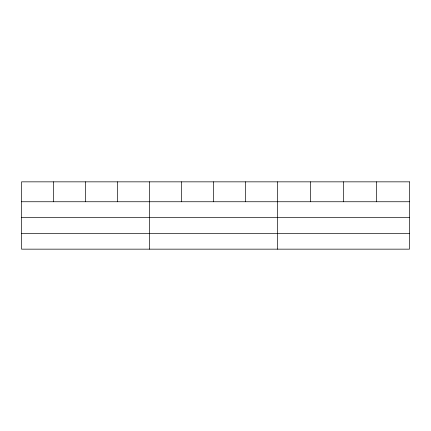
<?xml version="1.0" encoding="UTF-8"?>
<svg xmlns="http://www.w3.org/2000/svg" width="431" height="431" viewBox="0 0 431 431"><rect width="100%" height="100%" fill="white"/><g stroke="black" fill="none" stroke-linecap="round" stroke-linejoin="round"><path stroke-width="0.65" d="M21.55 201.746L409.45 201.746M21.55 217.391L409.45 217.391M21.55 233.51L409.45 233.51M376.478 181.844L376.478 201.746M343.507 181.844L343.507 201.746M310.535 181.844L310.535 201.746M277.564 181.844L277.564 249.156M245.562 181.844L245.562 201.746M213.56 181.844L213.56 201.746M181.559 181.844L181.559 201.746M149.557 181.844L149.557 249.156M117.555 181.844L117.555 201.746M85.553 181.844L85.553 201.746M53.552 181.844L53.552 201.746M409.45 181.844L21.55 181.844L21.55 249.156L409.45 249.156L409.45 181.844"/></g></svg>
